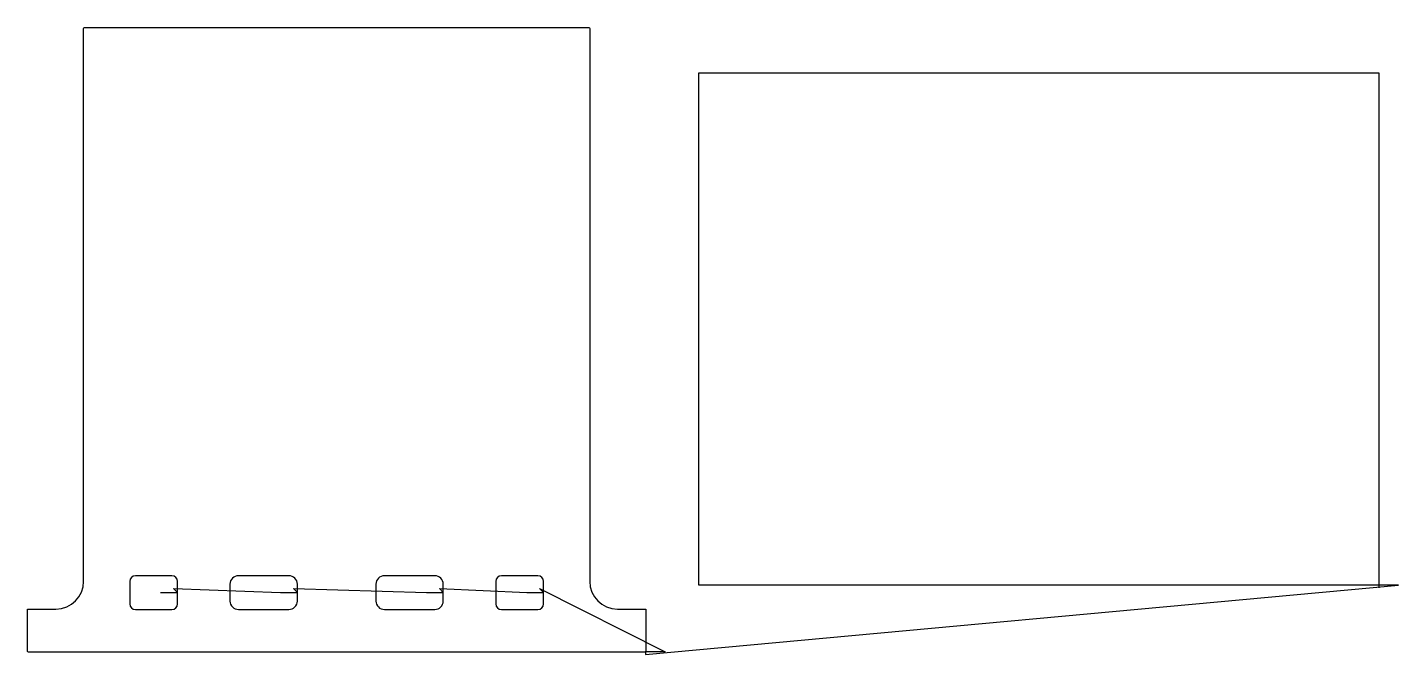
# Model space of a CAD drawing. Header units: metres. Extents: x 5 to 2447, y 873 to 1989.
import ezdxf

# ---------------------------------------------------------------- set-up
doc = ezdxf.new("R2010")
doc.units = ezdxf.units.M

msp = doc.modelspace()

# ---------------------------------------------------------------- linework, layer by layer
at = {"layer": 'TOOL_0'}
for p, q in [((105.219, 1987.015), (105.453, 1987.89)), ((105.219, 1003.015), (105.219, 1987.015)), ((105.453, 1987.89), (106.094, 1988.531)), ((106.094, 1988.531), (106.969, 1988.765)), ((106.969, 1988.765), (1004.969, 1988.765)), ((1004.969, 1988.765), (1005.844, 1988.531)), ((1005.844, 1988.531), (1006.485, 1987.89)), ((1006.485, 1987.89), (1006.719, 1987.015)), ((1006.719, 1987.015), (1006.719, 1003.015)), ((1200.824, 996.344), (1200.824, 1907.844)), ((1200.824, 1907.844), (2412.324, 1907.844)), ((2412.324, 1907.844), (2412.324, 996.344)), ((187.47, 1003.015), (187.47, 963.015)), ((262.47, 1013.015), (197.47, 1013.015)), ((272.47, 983.015), (272.47, 1003.015)), ((470.97, 1013.015), (380.97, 1013.015)), ((730.97, 1013.015), (640.97, 1013.015)), ((839.47, 1003.015), (839.47, 963.015)), ((914.47, 1013.015), (849.47, 1013.015)), ((924.47, 983.015), (924.47, 1003.015)), ((242.47, 983.015), (272.47, 983.015)), ((272.47, 983.015), (265.399, 990.086)), ((265.399, 990.086), (455.97, 983.015)), ((272.47, 963.015), (272.47, 983.015)), ((365.97, 998.015), (365.97, 968.015)), ((455.97, 983.015), (485.97, 983.015)), ((485.97, 983.015), (478.899, 990.086)), ((478.899, 990.086), (715.97, 983.015)), ((485.97, 983.015), (485.97, 998.015)), ((485.97, 968.015), (485.97, 983.015)), ((625.97, 998.015), (625.97, 968.015)), ((715.97, 983.015), (745.97, 983.015)), ((745.97, 983.015), (738.899, 990.086)), ((738.899, 990.086), (894.47, 983.015)), ((745.97, 983.015), (745.97, 998.015)), ((745.97, 968.015), (745.97, 983.015)), ((894.47, 983.015), (924.47, 983.015)), ((924.47, 983.015), (917.399, 990.086)), ((917.399, 990.086), (1141.207, 877.777)), ((924.47, 963.015), (924.47, 983.015)), ((1106.207, 872.777), (2447.324, 996.344)), ((2412.324, 996.344), (1200.824, 996.344)), ((2447.324, 996.344), (2412.324, 996.344)), ((2412.324, 996.344), (2412.324, 991.344)), ((5.219, 879.015), (5.219, 953.765)), ((5.219, 953.765), (55.969, 953.765)), ((197.47, 953.015), (262.47, 953.015)), ((380.97, 953.015), (470.97, 953.015)), ((640.97, 953.015), (730.97, 953.015)), ((849.47, 953.015), (914.47, 953.015)), ((1055.969, 953.765), (1106.719, 953.765)), ((1106.719, 953.765), (1106.719, 879.015)), ((5.453, 878.14), (5.219, 879.015)), ((6.094, 877.499), (5.453, 878.14)), ((6.969, 877.265), (6.094, 877.499)), ((1104.969, 877.265), (6.969, 877.265)), ((1105.639, 877.398), (1104.969, 877.265)), ((1106.207, 877.777), (1105.639, 877.398)), ((1106.586, 878.345), (1106.207, 877.777)), ((1141.207, 877.777), (1106.207, 877.777)), ((1106.207, 877.777), (1106.207, 872.777)), ((1106.719, 879.015), (1106.586, 878.345))]:
    msp.add_line(p, q, dxfattribs=at)
for centre, radius, start, end in [((55.969, 1003.015), 49.25, 270, 0), ((197.47, 1003.015), 10, 90, 180), ((262.47, 1003.015), 10, 0, 90), ((380.97, 998.015), 15, 90, 180), ((470.97, 998.015), 15, 0, 90), ((640.97, 998.015), 15, 90, 180), ((730.97, 998.015), 15, 0, 90), ((849.47, 1003.015), 10, 90, 180), ((914.47, 1003.015), 10, 0, 90), ((1055.969, 1003.015), 49.25, 180, 270), ((197.47, 963.015), 10, 180, 270), ((262.47, 963.015), 10, 270, 0), ((380.97, 968.015), 15, 180, 270), ((470.97, 968.015), 15, 270, 0), ((640.97, 968.015), 15, 180, 270), ((730.97, 968.015), 15, 270, 0), ((849.47, 963.015), 10, 180, 270), ((914.47, 963.015), 10, 270, 0)]:
    msp.add_arc(centre, radius, start, end, dxfattribs=at)

doc.saveas('drawing.dxf')
